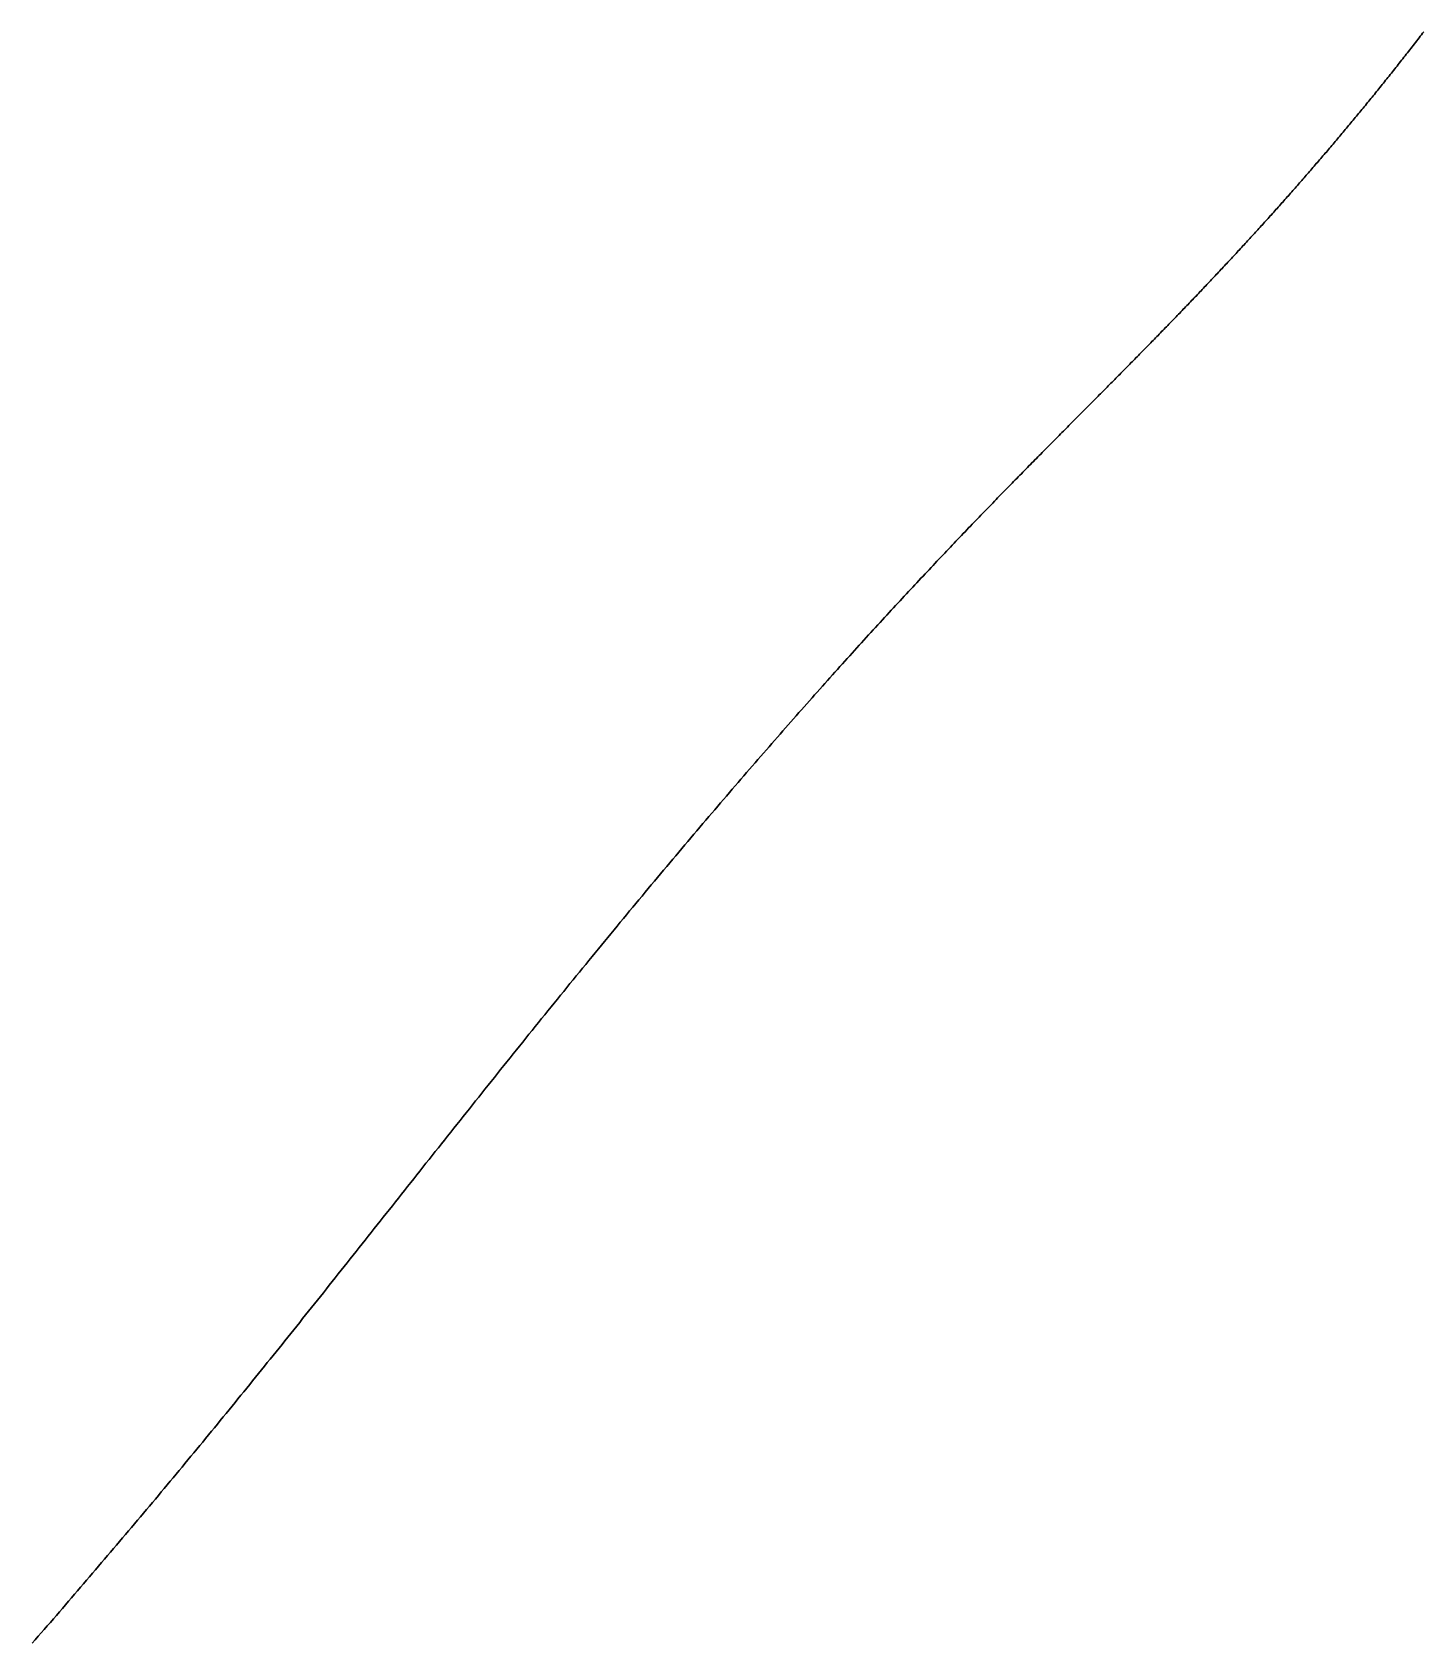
# Model space of a CAD drawing. Header units: inches. Extents: x 130170 to 284068, y 377793 to 804530.
# Drawn here: x 251255.43 to 251296.02, y 752772.83 to 752819.75 of the extents above; entities that cross this region are included whole.
import ezdxf

# ---------------------------------------------------------------- set-up
doc = ezdxf.new("R2010")
doc.units = ezdxf.units.IN
doc.header["$MEASUREMENT"] = 0
doc.layers.add('muni_il', color=7, linetype='Continuous')

msp = doc.modelspace()

# ---------------------------------------------------------------- linework, layer by layer
at = {"layer": 'muni_il'}
for points in [[(251296.018, 752819.769), (251295.984, 752819.724), (251295.949, 752819.679), (251295.915, 752819.635), (251295.881, 752819.59), (251295.846, 752819.546), (251295.812, 752819.501), (251295.778, 752819.457), (251295.744, 752819.413), (251295.71, 752819.369), (251295.676, 752819.326), (251295.642, 752819.282), (251295.608, 752819.239), (251295.574, 752819.195), (251295.54, 752819.152), (251295.506, 752819.109), (251295.472, 752819.066), (251295.439, 752819.023), (251295.405, 752818.98), (251295.371, 752818.937), (251295.338, 752818.895), (251295.304, 752818.852), (251295.271, 752818.81), (251295.237, 752818.768), (251295.204, 752818.725), (251295.171, 752818.683), (251295.137, 752818.641), (251295.104, 752818.599), (251295.071, 752818.558), (251295.037, 752818.516), (251295.004, 752818.474), (251294.971, 752818.433), (251294.938, 752818.391), (251294.905, 752818.35), (251294.872, 752818.309), (251294.839, 752818.268), (251294.806, 752818.227), (251294.773, 752818.185), (251294.74, 752818.145), (251294.707, 752818.104), (251294.674, 752818.063), (251294.641, 752818.022), (251294.608, 752817.982), (251294.575, 752817.941), (251294.542, 752817.901), (251294.509, 752817.861), (251294.477, 752817.82), (251294.444, 752817.78), (251294.411, 752817.74), (251294.378, 752817.7), (251294.346, 752817.66), (251294.313, 752817.62), (251294.28, 752817.58), (251294.248, 752817.54), (251294.215, 752817.501), (251294.182, 752817.461), (251294.15, 752817.421), (251294.117, 752817.382), (251294.085, 752817.343), (251294.052, 752817.303), (251294.02, 752817.264), (251293.987, 752817.225), (251293.954, 752817.185), (251293.922, 752817.146), (251293.889, 752817.107), (251293.857, 752817.068), (251293.824, 752817.029), (251293.792, 752816.99), (251293.759, 752816.951), (251293.727, 752816.912), (251293.694, 752816.874), (251293.662, 752816.835), (251293.629, 752816.796), (251293.597, 752816.758), (251293.564, 752816.719), (251293.532, 752816.68), (251293.499, 752816.642), (251293.467, 752816.603), (251293.435, 752816.565), (251293.402, 752816.527), (251293.37, 752816.488), (251293.337, 752816.45), (251293.305, 752816.412), (251293.272, 752816.374), (251293.24, 752816.336), (251293.207, 752816.298), (251293.175, 752816.259), (251293.143, 752816.221), (251293.11, 752816.183), (251293.077, 752816.145), (251293.045, 752816.108), (251293.013, 752816.07), (251292.98, 752816.032), (251292.948, 752815.994), (251292.915, 752815.956), (251292.883, 752815.919), (251292.85, 752815.881), (251292.818, 752815.843), (251292.785, 752815.806), (251292.753, 752815.768), (251292.72, 752815.73), (251292.687, 752815.693), (251292.655, 752815.655), (251292.622, 752815.618), (251292.59, 752815.58), (251292.557, 752815.543), (251292.525, 752815.505), (251292.492, 752815.468), (251292.459, 752815.431), (251292.427, 752815.394), (251292.394, 752815.356), (251292.361, 752815.319), (251292.329, 752815.282), (251292.296, 752815.245), (251292.263, 752815.207), (251292.231, 752815.17), (251292.198, 752815.133), (251292.165, 752815.096), (251292.133, 752815.059), (251292.1, 752815.022), (251292.067, 752814.985), (251292.034, 752814.948), (251292.001, 752814.911), (251291.969, 752814.874), (251291.936, 752814.837), (251291.903, 752814.8), (251291.87, 752814.763), (251291.837, 752814.726), (251291.804, 752814.689), (251291.771, 752814.652), (251291.738, 752814.615), (251291.706, 752814.579), (251291.673, 752814.542), (251291.64, 752814.505), (251291.607, 752814.468), (251291.574, 752814.431), (251291.541, 752814.395), (251291.508, 752814.358), (251291.474, 752814.321), (251291.441, 752814.285), (251291.408, 752814.248), (251291.375, 752814.211), (251291.342, 752814.175), (251291.309, 752814.138), (251291.276, 752814.101), (251291.243, 752814.065), (251291.209, 752814.028), (251291.176, 752813.992), (251291.143, 752813.955), (251291.11, 752813.919), (251291.076, 752813.882), (251291.043, 752813.846), (251291.01, 752813.809), (251290.976, 752813.773), (251290.943, 752813.736), (251290.909, 752813.7), (251290.876, 752813.663), (251290.843, 752813.627), (251290.809, 752813.59), (251290.776, 752813.554), (251290.742, 752813.517), (251290.708, 752813.481), (251290.675, 752813.445), (251290.641, 752813.408), (251290.608, 752813.372), (251290.574, 752813.336), (251290.541, 752813.299), (251290.507, 752813.263), (251290.473, 752813.227), (251290.44, 752813.19), (251290.406, 752813.154), (251290.372, 752813.118), (251290.338, 752813.081), (251290.304, 752813.045), (251290.271, 752813.009), (251290.237, 752812.973), (251290.203, 752812.936), (251290.169, 752812.9), (251290.135, 752812.864), (251290.101, 752812.828), (251290.067, 752812.791), (251290.033, 752812.755), (251289.999, 752812.719), (251289.965, 752812.683), (251289.931, 752812.646), (251289.897, 752812.61), (251289.863, 752812.574), (251289.829, 752812.538), (251289.795, 752812.501), (251289.76, 752812.465), (251289.726, 752812.429), (251289.692, 752812.393), (251289.658, 752812.357), (251289.623, 752812.321), (251289.589, 752812.284), (251289.555, 752812.248), (251289.52, 752812.212), (251289.486, 752812.176), (251289.452, 752812.14), (251289.417, 752812.104), (251289.383, 752812.067), (251289.348, 752812.031), (251289.314, 752811.995), (251289.279, 752811.959), (251289.245, 752811.923), (251289.21, 752811.887), (251289.175, 752811.851), (251289.141, 752811.814), (251289.106, 752811.778), (251289.071, 752811.742), (251289.036, 752811.706), (251289.002, 752811.67), (251288.967, 752811.633), (251288.932, 752811.597), (251288.897, 752811.561), (251288.862, 752811.525), (251288.827, 752811.489), (251288.793, 752811.453), (251288.758, 752811.416), (251288.723, 752811.38), (251288.688, 752811.344), (251288.652, 752811.308), (251288.617, 752811.271), (251288.582, 752811.235), (251288.547, 752811.199), (251288.512, 752811.163), (251288.477, 752811.126), (251288.442, 752811.09), (251288.406, 752811.054), (251288.371, 752811.018), (251288.336, 752810.981), (251288.3, 752810.945), (251288.265, 752810.909), (251288.229, 752810.872), (251288.194, 752810.836), (251288.158, 752810.8), (251288.123, 752810.763), (251288.087, 752810.727), (251288.052, 752810.69), (251288.016, 752810.654), (251287.98, 752810.617), (251287.945, 752810.581), (251287.909, 752810.544), (251287.873, 752810.508), (251287.837, 752810.471), (251287.801, 752810.435), (251287.766, 752810.398), (251287.73, 752810.362), (251287.694, 752810.325), (251287.657, 752810.288), (251287.621, 752810.252), (251287.585, 752810.215), (251287.549, 752810.178), (251287.513, 752810.141), (251287.477, 752810.105), (251287.44, 752810.068), (251287.404, 752810.031), (251287.368, 752809.994), (251287.331, 752809.957), (251287.295, 752809.92), (251287.258, 752809.883), (251287.222, 752809.846), (251287.185, 752809.809), (251287.148, 752809.772), (251287.112, 752809.735), (251287.075, 752809.697), (251287.038, 752809.66), (251287.001, 752809.623), (251286.964, 752809.586), (251286.927, 752809.548), (251286.89, 752809.511), (251286.853, 752809.473), (251286.816, 752809.436), (251286.778, 752809.398), (251286.741, 752809.361), (251286.704, 752809.323), (251286.666, 752809.285), (251286.629, 752809.247), (251286.591, 752809.209), (251286.553, 752809.171), (251286.515, 752809.133), (251286.478, 752809.095), (251286.44, 752809.057), (251286.402, 752809.019), (251286.364, 752808.98), (251286.326, 752808.942), (251286.288, 752808.904), (251286.249, 752808.865), (251286.211, 752808.826), (251286.172, 752808.788), (251286.134, 752808.749), (251286.095, 752808.71), (251286.057, 752808.671), (251286.018, 752808.632), (251285.979, 752808.593), (251285.94, 752808.554), (251285.901, 752808.514), (251285.862, 752808.475), (251285.822, 752808.435), (251285.783, 752808.396), (251285.743, 752808.356), (251285.704, 752808.316), (251285.664, 752808.276), (251285.624, 752808.236), (251285.584, 752808.196), (251285.544, 752808.155), (251285.504, 752808.115), (251285.464, 752808.074), (251285.424, 752808.034), (251285.383, 752807.993), (251285.342, 752807.952), (251285.302, 752807.91), (251285.261, 752807.869), (251285.22, 752807.828), (251285.179, 752807.786), (251285.137, 752807.745), (251285.096, 752807.703), (251285.054, 752807.661), (251285.013, 752807.619), (251284.971, 752807.576), (251284.929, 752807.534), (251284.887, 752807.491), (251284.844, 752807.448), (251284.802, 752807.405), (251284.759, 752807.362), (251284.717, 752807.319), (251284.674, 752807.275), (251284.631, 752807.232), (251284.587, 752807.188), (251284.544, 752807.144), (251284.5, 752807.099), (251284.456, 752807.055), (251284.412, 752807.01), (251284.368, 752806.965), (251284.324, 752806.92), (251284.28, 752806.875), (251284.235, 752806.829), (251284.19, 752806.784), (251284.145, 752806.738), (251284.1, 752806.691), (251284.054, 752806.645), (251284.009, 752806.598), (251283.963, 752806.551), (251283.917, 752806.504), (251283.87, 752806.457), (251283.824, 752806.409), (251283.777, 752806.361), (251283.73, 752806.313), (251283.683, 752806.265), (251283.636, 752806.216), (251283.588, 752806.167), (251283.54, 752806.118), (251283.492, 752806.069), (251283.444, 752806.019), (251283.396, 752805.969), (251283.347, 752805.919), (251283.298, 752805.868), (251283.249, 752805.817), (251283.199, 752805.766), (251283.149, 752805.714), (251283.099, 752805.663), (251283.049, 752805.61), (251282.999, 752805.558), (251282.948, 752805.505), (251282.897, 752805.452), (251282.846, 752805.399), (251282.794, 752805.345), (251282.742, 752805.291), (251282.69, 752805.237), (251282.638, 752805.182), (251282.585, 752805.127), (251282.532, 752805.072), (251282.479, 752805.016), (251282.425, 752804.96), (251282.372, 752804.904), (251282.318, 752804.847), (251282.263, 752804.79), (251282.209, 752804.732), (251282.153, 752804.674), (251282.098, 752804.616), (251282.043, 752804.557), (251281.987, 752804.498), (251281.931, 752804.439), (251281.874, 752804.379), (251281.817, 752804.319), (251281.76, 752804.258), (251281.703, 752804.197), (251281.645, 752804.136), (251281.587, 752804.074), (251281.529, 752804.012), (251281.47, 752803.95), (251281.411, 752803.887), (251281.351, 752803.823), (251281.292, 752803.759), (251281.232, 752803.695), (251281.171, 752803.63), (251281.111, 752803.565), (251281.05, 752803.5), (251280.988, 752803.434), (251280.927, 752803.368), (251280.865, 752803.301), (251280.802, 752803.233), (251280.74, 752803.166), (251280.677, 752803.098), (251280.613, 752803.029), (251280.549, 752802.96), (251280.485, 752802.891), (251280.421, 752802.821), (251280.356, 752802.75), (251280.291, 752802.679), (251280.226, 752802.608), (251280.16, 752802.536), (251280.094, 752802.464), (251280.027, 752802.391), (251279.96, 752802.318), (251279.893, 752802.245), (251279.825, 752802.171), (251279.757, 752802.096), (251279.689, 752802.021), (251279.621, 752801.945), (251279.552, 752801.87), (251279.482, 752801.793), (251279.413, 752801.716), (251279.343, 752801.639), (251279.272, 752801.561), (251279.201, 752801.483), (251279.13, 752801.404), (251279.059, 752801.324), (251278.987, 752801.245), (251278.915, 752801.164), (251278.843, 752801.084), (251278.77, 752801.002), (251278.696, 752800.921), (251278.623, 752800.838), (251278.549, 752800.756), (251278.475, 752800.673), (251278.4, 752800.589), (251278.326, 752800.505), (251278.25, 752800.42), (251278.175, 752800.335), (251278.099, 752800.25), (251278.023, 752800.164), (251277.946, 752800.077), (251277.869, 752799.99), (251277.792, 752799.903), (251277.714, 752799.815), (251277.637, 752799.727), (251277.559, 752799.638), (251277.48, 752799.549), (251277.401, 752799.459), (251277.322, 752799.369), (251277.243, 752799.278), (251277.163, 752799.187), (251277.083, 752799.095), (251277.002, 752799.003), (251276.922, 752798.911), (251276.841, 752798.818), (251276.76, 752798.724), (251276.678, 752798.63), (251276.596, 752798.536), (251276.514, 752798.441), (251276.432, 752798.346), (251276.349, 752798.251), (251276.266, 752798.155), (251276.183, 752798.058), (251276.099, 752797.961), (251276.015, 752797.864), (251275.931, 752797.766), (251275.847, 752797.668), (251275.762, 752797.57), (251275.677, 752797.471), (251275.592, 752797.371), (251275.507, 752797.272), (251275.422, 752797.171), (251275.336, 752797.071), (251275.25, 752796.97), (251275.163, 752796.869), (251275.077, 752796.767), (251274.99, 752796.665), (251274.903, 752796.562), (251274.816, 752796.46), (251274.729, 752796.357), (251274.641, 752796.253), (251274.553, 752796.149), (251274.465, 752796.045), (251274.377, 752795.941), (251274.289, 752795.836), (251274.2, 752795.731), (251274.112, 752795.625), (251274.023, 752795.519), (251273.934, 752795.413), (251273.845, 752795.307), (251273.755, 752795.2), (251273.666, 752795.093), (251273.576, 752794.985), (251273.486, 752794.878), (251273.396, 752794.77), (251273.306, 752794.662), (251273.216, 752794.553), (251273.125, 752794.444), (251273.035, 752794.335), (251272.944, 752794.226), (251272.854, 752794.117), (251272.763, 752794.007), (251272.672, 752793.897), (251272.581, 752793.787), (251272.49, 752793.676), (251272.398, 752793.566), (251272.307, 752793.455), (251272.216, 752793.344), (251272.124, 752793.232), (251272.033, 752793.121), (251271.941, 752793.01), (251271.85, 752792.898), (251271.758, 752792.786), (251271.666, 752792.674), (251271.574, 752792.561), (251271.482, 752792.449), (251271.39, 752792.336), (251271.298, 752792.223), (251271.206, 752792.111), (251271.114, 752791.998), (251271.022, 752791.884), (251270.93, 752791.771), (251270.838, 752791.658), (251270.746, 752791.544), (251270.654, 752791.431), (251270.562, 752791.317), (251270.47, 752791.203), (251270.378, 752791.089), (251270.286, 752790.976), (251270.194, 752790.862), (251270.102, 752790.748), (251270.01, 752790.633), (251269.918, 752790.519), (251269.826, 752790.405), (251269.734, 752790.291), (251269.642, 752790.177), (251269.55, 752790.062), (251269.458, 752789.948), (251269.366, 752789.833), (251269.275, 752789.719), (251269.183, 752789.605), (251269.091, 752789.49), (251269, 752789.376), (251268.908, 752789.261), (251268.817, 752789.147), (251268.725, 752789.033), (251268.634, 752788.918), (251268.543, 752788.804), (251268.452, 752788.69), (251268.361, 752788.576), (251268.27, 752788.461), (251268.179, 752788.347), (251268.088, 752788.233), (251267.997, 752788.119), (251267.906, 752788.005), (251267.815, 752787.891), (251267.725, 752787.777), (251267.635, 752787.663), (251267.544, 752787.55), (251267.454, 752787.436), (251267.364, 752787.323), (251267.274, 752787.209), (251267.184, 752787.096), (251267.094, 752786.982), (251267.004, 752786.869), (251266.914, 752786.756), (251266.825, 752786.643), (251266.735, 752786.53), (251266.645, 752786.417), (251266.556, 752786.305), (251266.467, 752786.192), (251266.378, 752786.08), (251266.289, 752785.967), (251266.2, 752785.855), (251266.111, 752785.743), (251266.022, 752785.631), (251265.934, 752785.519), (251265.845, 752785.407), (251265.757, 752785.295), (251265.668, 752785.184), (251265.58, 752785.073), (251265.492, 752784.961), (251265.404, 752784.85), (251265.316, 752784.739), (251265.228, 752784.628), (251265.14, 752784.518), (251265.053, 752784.407), (251264.965, 752784.297), (251264.878, 752784.186), (251264.79, 752784.076), (251264.703, 752783.966), (251264.616, 752783.856), (251264.529, 752783.747), (251264.441, 752783.637), (251264.354, 752783.528), (251264.267, 752783.418), (251264.181, 752783.309), (251264.094, 752783.2), (251264.007, 752783.091), (251263.921, 752782.982), (251263.834, 752782.874), (251263.747, 752782.765), (251263.661, 752782.657), (251263.575, 752782.549), (251263.488, 752782.441), (251263.402, 752782.333), (251263.316, 752782.225), (251263.23, 752782.117), (251263.144, 752782.01), (251263.058, 752781.902), (251262.972, 752781.795), (251262.886, 752781.688), (251262.8, 752781.58), (251262.714, 752781.474), (251262.628, 752781.367), (251262.542, 752781.26), (251262.456, 752781.153), (251262.371, 752781.047), (251262.285, 752780.941), (251262.199, 752780.834), (251262.114, 752780.728), (251262.028, 752780.622), (251261.942, 752780.516), (251261.857, 752780.41), (251261.771, 752780.305), (251261.685, 752780.199), (251261.6, 752780.093), (251261.514, 752779.988), (251261.428, 752779.883), (251261.343, 752779.777), (251261.257, 752779.672), (251261.171, 752779.567), (251261.086, 752779.462), (251261, 752779.357), (251260.914, 752779.252), (251260.829, 752779.148), (251260.743, 752779.043), (251260.657, 752778.938), (251260.571, 752778.834), (251260.485, 752778.73), (251260.4, 752778.625), (251260.314, 752778.521), (251260.228, 752778.417), (251260.142, 752778.312), (251260.056, 752778.208), (251259.97, 752778.104), (251259.884, 752778), (251259.798, 752777.896), (251259.712, 752777.792), (251259.625, 752777.688), (251259.539, 752777.585), (251259.453, 752777.481), (251259.366, 752777.377), (251259.28, 752777.274), (251259.194, 752777.17), (251259.107, 752777.066), (251259.021, 752776.963), (251258.934, 752776.859), (251258.847, 752776.756), (251258.761, 752776.653), (251258.674, 752776.549), (251258.587, 752776.446), (251258.5, 752776.343), (251258.413, 752776.239), (251258.326, 752776.136), (251258.239, 752776.033), (251258.152, 752775.93), (251258.065, 752775.827), (251257.978, 752775.724), (251257.89, 752775.621), (251257.803, 752775.518), (251257.716, 752775.415), (251257.628, 752775.312), (251257.541, 752775.209), (251257.453, 752775.106), (251257.365, 752775.003), (251257.278, 752774.901), (251257.19, 752774.798), (251257.102, 752774.695), (251257.014, 752774.593), (251256.927, 752774.49), (251256.839, 752774.387), (251256.751, 752774.285), (251256.663, 752774.183), (251256.575, 752774.08), (251256.487, 752773.978), (251256.398, 752773.876), (251256.31, 752773.773), (251256.222, 752773.671), (251256.134, 752773.569), (251256.046, 752773.467), (251255.957, 752773.365), (251255.869, 752773.263), (251255.781, 752773.161), (251255.692, 752773.059), (251255.604, 752772.958), (251255.516, 752772.856), (251255.427, 752772.755)], [(251255.427, 752772.755), (251255.516, 752772.856), (251255.604, 752772.958), (251255.692, 752773.059), (251255.781, 752773.161), (251255.869, 752773.263), (251255.957, 752773.365), (251256.046, 752773.467), (251256.134, 752773.569), (251256.222, 752773.671), (251256.31, 752773.773), (251256.398, 752773.876), (251256.487, 752773.978), (251256.575, 752774.08), (251256.663, 752774.183), (251256.751, 752774.285), (251256.839, 752774.387), (251256.927, 752774.49), (251257.014, 752774.593), (251257.102, 752774.695), (251257.19, 752774.798), (251257.278, 752774.901), (251257.365, 752775.003), (251257.453, 752775.106), (251257.541, 752775.209), (251257.628, 752775.312), (251257.716, 752775.415), (251257.803, 752775.518), (251257.89, 752775.621), (251257.978, 752775.724), (251258.065, 752775.827), (251258.152, 752775.93), (251258.239, 752776.033), (251258.326, 752776.136), (251258.413, 752776.239), (251258.5, 752776.343), (251258.587, 752776.446), (251258.674, 752776.549), (251258.761, 752776.653), (251258.847, 752776.756), (251258.934, 752776.859), (251259.021, 752776.963), (251259.107, 752777.066), (251259.194, 752777.17), (251259.28, 752777.274), (251259.366, 752777.377), (251259.453, 752777.481), (251259.539, 752777.585), (251259.625, 752777.688), (251259.712, 752777.792), (251259.798, 752777.896), (251259.884, 752778), (251259.97, 752778.104), (251260.056, 752778.208), (251260.142, 752778.312), (251260.228, 752778.417), (251260.314, 752778.521), (251260.4, 752778.625), (251260.485, 752778.73), (251260.571, 752778.834), (251260.657, 752778.938), (251260.743, 752779.043), (251260.829, 752779.148), (251260.914, 752779.252), (251261, 752779.357), (251261.086, 752779.462), (251261.171, 752779.567), (251261.257, 752779.672), (251261.343, 752779.777), (251261.428, 752779.883), (251261.514, 752779.988), (251261.6, 752780.093), (251261.685, 752780.199), (251261.771, 752780.305), (251261.857, 752780.41), (251261.942, 752780.516), (251262.028, 752780.622), (251262.114, 752780.728), (251262.199, 752780.834), (251262.285, 752780.941), (251262.371, 752781.047), (251262.456, 752781.153), (251262.542, 752781.26), (251262.628, 752781.367), (251262.714, 752781.474), (251262.8, 752781.58), (251262.886, 752781.688), (251262.972, 752781.795), (251263.058, 752781.902), (251263.144, 752782.01), (251263.23, 752782.117), (251263.316, 752782.225), (251263.402, 752782.333), (251263.488, 752782.441), (251263.575, 752782.549), (251263.661, 752782.657), (251263.747, 752782.765), (251263.834, 752782.874), (251263.921, 752782.982), (251264.007, 752783.091), (251264.094, 752783.2), (251264.181, 752783.309), (251264.267, 752783.418), (251264.354, 752783.528), (251264.441, 752783.637), (251264.529, 752783.747), (251264.616, 752783.856), (251264.703, 752783.966), (251264.79, 752784.076), (251264.878, 752784.186), (251264.965, 752784.297), (251265.053, 752784.407), (251265.14, 752784.518), (251265.228, 752784.628), (251265.316, 752784.739), (251265.404, 752784.85), (251265.492, 752784.961), (251265.58, 752785.073), (251265.668, 752785.184), (251265.757, 752785.295), (251265.845, 752785.407), (251265.934, 752785.519), (251266.022, 752785.631), (251266.111, 752785.743), (251266.2, 752785.855), (251266.289, 752785.967), (251266.378, 752786.08), (251266.467, 752786.192), (251266.556, 752786.305), (251266.645, 752786.417), (251266.735, 752786.53), (251266.825, 752786.643), (251266.914, 752786.756), (251267.004, 752786.869), (251267.094, 752786.982), (251267.184, 752787.096), (251267.274, 752787.209), (251267.364, 752787.323), (251267.454, 752787.436), (251267.544, 752787.55), (251267.635, 752787.663), (251267.725, 752787.777), (251267.815, 752787.891), (251267.906, 752788.005), (251267.997, 752788.119), (251268.088, 752788.233), (251268.179, 752788.347), (251268.27, 752788.461), (251268.361, 752788.576), (251268.452, 752788.69), (251268.543, 752788.804), (251268.634, 752788.918), (251268.725, 752789.033), (251268.817, 752789.147), (251268.908, 752789.261), (251269, 752789.376), (251269.091, 752789.49), (251269.183, 752789.605), (251269.275, 752789.719), (251269.366, 752789.833), (251269.458, 752789.948), (251269.55, 752790.062), (251269.642, 752790.177), (251269.734, 752790.291), (251269.826, 752790.405), (251269.918, 752790.519), (251270.01, 752790.633), (251270.102, 752790.748), (251270.194, 752790.862), (251270.286, 752790.976), (251270.378, 752791.089), (251270.47, 752791.203), (251270.562, 752791.317), (251270.654, 752791.431), (251270.746, 752791.544), (251270.838, 752791.658), (251270.93, 752791.771), (251271.022, 752791.884), (251271.114, 752791.998), (251271.206, 752792.111), (251271.298, 752792.223), (251271.39, 752792.336), (251271.482, 752792.449), (251271.574, 752792.561), (251271.666, 752792.674), (251271.758, 752792.786), (251271.85, 752792.898), (251271.941, 752793.01), (251272.033, 752793.121), (251272.124, 752793.232), (251272.216, 752793.344), (251272.307, 752793.455), (251272.398, 752793.566), (251272.49, 752793.676), (251272.581, 752793.787), (251272.672, 752793.897), (251272.763, 752794.007), (251272.854, 752794.117), (251272.944, 752794.226), (251273.035, 752794.335), (251273.125, 752794.444), (251273.216, 752794.553), (251273.306, 752794.662), (251273.396, 752794.77), (251273.486, 752794.878), (251273.576, 752794.985), (251273.666, 752795.093), (251273.755, 752795.2), (251273.845, 752795.307), (251273.934, 752795.413), (251274.023, 752795.519), (251274.112, 752795.625), (251274.2, 752795.731), (251274.289, 752795.836), (251274.377, 752795.941), (251274.465, 752796.045), (251274.553, 752796.149), (251274.641, 752796.253), (251274.729, 752796.357), (251274.816, 752796.46), (251274.903, 752796.562), (251274.99, 752796.665), (251275.077, 752796.767), (251275.163, 752796.869), (251275.25, 752796.97), (251275.336, 752797.071), (251275.422, 752797.171), (251275.507, 752797.272), (251275.592, 752797.371), (251275.677, 752797.471), (251275.762, 752797.57), (251275.847, 752797.668), (251275.931, 752797.766), (251276.015, 752797.864), (251276.099, 752797.961), (251276.183, 752798.058), (251276.266, 752798.155), (251276.349, 752798.251), (251276.432, 752798.346), (251276.514, 752798.441), (251276.596, 752798.536), (251276.678, 752798.63), (251276.76, 752798.724), (251276.841, 752798.818), (251276.922, 752798.911), (251277.002, 752799.003), (251277.083, 752799.095), (251277.163, 752799.187), (251277.243, 752799.278), (251277.322, 752799.369), (251277.401, 752799.459), (251277.48, 752799.549), (251277.559, 752799.638), (251277.637, 752799.727), (251277.714, 752799.815), (251277.792, 752799.903), (251277.869, 752799.99), (251277.946, 752800.077), (251278.023, 752800.164), (251278.099, 752800.25), (251278.175, 752800.335), (251278.25, 752800.42), (251278.326, 752800.505), (251278.4, 752800.589), (251278.475, 752800.673), (251278.549, 752800.756), (251278.623, 752800.838), (251278.696, 752800.921), (251278.77, 752801.002), (251278.843, 752801.084), (251278.915, 752801.164), (251278.987, 752801.245), (251279.059, 752801.324), (251279.13, 752801.404), (251279.201, 752801.483), (251279.272, 752801.561), (251279.343, 752801.639), (251279.413, 752801.716), (251279.482, 752801.793), (251279.552, 752801.87), (251279.621, 752801.945), (251279.689, 752802.021), (251279.757, 752802.096), (251279.825, 752802.171), (251279.893, 752802.245), (251279.96, 752802.318), (251280.027, 752802.391), (251280.094, 752802.464), (251280.16, 752802.536), (251280.226, 752802.608), (251280.291, 752802.679), (251280.356, 752802.75), (251280.421, 752802.821), (251280.485, 752802.891), (251280.549, 752802.96), (251280.613, 752803.029), (251280.677, 752803.098), (251280.74, 752803.166), (251280.802, 752803.233), (251280.865, 752803.301), (251280.927, 752803.368), (251280.988, 752803.434), (251281.05, 752803.5), (251281.111, 752803.565), (251281.171, 752803.63), (251281.232, 752803.695), (251281.292, 752803.759), (251281.351, 752803.823), (251281.411, 752803.887), (251281.47, 752803.95), (251281.529, 752804.012), (251281.587, 752804.074), (251281.645, 752804.136), (251281.703, 752804.197), (251281.76, 752804.258), (251281.817, 752804.319), (251281.874, 752804.379), (251281.931, 752804.439), (251281.987, 752804.498), (251282.043, 752804.557), (251282.098, 752804.616), (251282.153, 752804.674), (251282.209, 752804.732), (251282.263, 752804.79), (251282.318, 752804.847), (251282.372, 752804.904), (251282.425, 752804.96), (251282.479, 752805.016), (251282.532, 752805.072), (251282.585, 752805.127), (251282.638, 752805.182), (251282.69, 752805.237), (251282.742, 752805.291), (251282.794, 752805.345), (251282.846, 752805.399), (251282.897, 752805.452), (251282.948, 752805.505), (251282.999, 752805.558), (251283.049, 752805.61), (251283.099, 752805.663), (251283.149, 752805.714), (251283.199, 752805.766), (251283.249, 752805.817), (251283.298, 752805.868), (251283.347, 752805.919), (251283.396, 752805.969), (251283.444, 752806.019), (251283.492, 752806.069), (251283.54, 752806.118), (251283.588, 752806.167), (251283.636, 752806.216), (251283.683, 752806.265), (251283.73, 752806.313), (251283.777, 752806.361), (251283.824, 752806.409), (251283.87, 752806.457), (251283.917, 752806.504), (251283.963, 752806.551), (251284.009, 752806.598), (251284.054, 752806.645), (251284.1, 752806.691), (251284.145, 752806.738), (251284.19, 752806.784), (251284.235, 752806.829), (251284.28, 752806.875), (251284.324, 752806.92), (251284.368, 752806.965), (251284.412, 752807.01), (251284.456, 752807.055), (251284.5, 752807.099), (251284.544, 752807.144), (251284.587, 752807.188), (251284.631, 752807.232), (251284.674, 752807.275), (251284.717, 752807.319), (251284.759, 752807.362), (251284.802, 752807.405), (251284.844, 752807.448), (251284.887, 752807.491), (251284.929, 752807.534), (251284.971, 752807.576), (251285.013, 752807.619), (251285.054, 752807.661), (251285.096, 752807.703), (251285.137, 752807.745), (251285.179, 752807.786), (251285.22, 752807.828), (251285.261, 752807.869), (251285.302, 752807.91), (251285.342, 752807.952), (251285.383, 752807.993), (251285.424, 752808.034), (251285.464, 752808.074), (251285.504, 752808.115), (251285.544, 752808.155), (251285.584, 752808.196), (251285.624, 752808.236), (251285.664, 752808.276), (251285.704, 752808.316), (251285.743, 752808.356), (251285.783, 752808.396), (251285.822, 752808.435), (251285.862, 752808.475), (251285.901, 752808.514), (251285.94, 752808.554), (251285.979, 752808.593), (251286.018, 752808.632), (251286.057, 752808.671), (251286.095, 752808.71), (251286.134, 752808.749), (251286.172, 752808.788), (251286.211, 752808.826), (251286.249, 752808.865), (251286.288, 752808.904), (251286.326, 752808.942), (251286.364, 752808.98), (251286.402, 752809.019), (251286.44, 752809.057), (251286.478, 752809.095), (251286.515, 752809.133), (251286.553, 752809.171), (251286.591, 752809.209), (251286.629, 752809.247), (251286.666, 752809.285), (251286.704, 752809.323), (251286.741, 752809.361), (251286.778, 752809.398), (251286.816, 752809.436), (251286.853, 752809.473), (251286.89, 752809.511), (251286.927, 752809.548), (251286.964, 752809.586), (251287.001, 752809.623), (251287.038, 752809.66), (251287.075, 752809.697), (251287.112, 752809.735), (251287.148, 752809.772), (251287.185, 752809.809), (251287.222, 752809.846), (251287.258, 752809.883), (251287.295, 752809.92), (251287.331, 752809.957), (251287.368, 752809.994), (251287.404, 752810.031), (251287.44, 752810.068), (251287.477, 752810.105), (251287.513, 752810.141), (251287.549, 752810.178), (251287.585, 752810.215), (251287.621, 752810.252), (251287.657, 752810.288), (251287.694, 752810.325), (251287.73, 752810.362), (251287.766, 752810.398), (251287.801, 752810.435), (251287.837, 752810.471), (251287.873, 752810.508), (251287.909, 752810.544), (251287.945, 752810.581), (251287.98, 752810.617), (251288.016, 752810.654), (251288.052, 752810.69), (251288.087, 752810.727), (251288.123, 752810.763), (251288.158, 752810.8), (251288.194, 752810.836), (251288.229, 752810.872), (251288.265, 752810.909), (251288.3, 752810.945), (251288.336, 752810.981), (251288.371, 752811.018), (251288.406, 752811.054), (251288.442, 752811.09), (251288.477, 752811.126), (251288.512, 752811.163), (251288.547, 752811.199), (251288.582, 752811.235), (251288.617, 752811.271), (251288.652, 752811.308), (251288.688, 752811.344), (251288.723, 752811.38), (251288.758, 752811.416), (251288.793, 752811.453), (251288.827, 752811.489), (251288.862, 752811.525), (251288.897, 752811.561), (251288.932, 752811.597), (251288.967, 752811.633), (251289.002, 752811.67), (251289.036, 752811.706), (251289.071, 752811.742), (251289.106, 752811.778), (251289.141, 752811.814), (251289.175, 752811.851), (251289.21, 752811.887), (251289.245, 752811.923), (251289.279, 752811.959), (251289.314, 752811.995), (251289.348, 752812.031), (251289.383, 752812.067), (251289.417, 752812.104), (251289.452, 752812.14), (251289.486, 752812.176), (251289.52, 752812.212), (251289.555, 752812.248), (251289.589, 752812.284), (251289.623, 752812.321), (251289.658, 752812.357), (251289.692, 752812.393), (251289.726, 752812.429), (251289.76, 752812.465), (251289.795, 752812.501), (251289.829, 752812.538), (251289.863, 752812.574), (251289.897, 752812.61), (251289.931, 752812.646), (251289.965, 752812.683), (251289.999, 752812.719), (251290.033, 752812.755), (251290.067, 752812.791), (251290.101, 752812.828), (251290.135, 752812.864), (251290.169, 752812.9), (251290.203, 752812.936), (251290.237, 752812.973), (251290.271, 752813.009), (251290.304, 752813.045), (251290.338, 752813.081), (251290.372, 752813.118), (251290.406, 752813.154), (251290.44, 752813.19), (251290.473, 752813.227), (251290.507, 752813.263), (251290.541, 752813.299), (251290.574, 752813.336), (251290.608, 752813.372), (251290.641, 752813.408), (251290.675, 752813.445), (251290.708, 752813.481), (251290.742, 752813.517), (251290.776, 752813.554), (251290.809, 752813.59), (251290.843, 752813.627), (251290.876, 752813.663), (251290.909, 752813.7), (251290.943, 752813.736), (251290.976, 752813.773), (251291.01, 752813.809), (251291.043, 752813.846), (251291.076, 752813.882), (251291.11, 752813.919), (251291.143, 752813.955), (251291.176, 752813.992), (251291.209, 752814.028), (251291.243, 752814.065), (251291.276, 752814.101), (251291.309, 752814.138), (251291.342, 752814.175), (251291.375, 752814.211), (251291.408, 752814.248), (251291.441, 752814.285), (251291.474, 752814.321), (251291.508, 752814.358), (251291.541, 752814.395), (251291.574, 752814.431), (251291.607, 752814.468), (251291.64, 752814.505), (251291.673, 752814.542), (251291.706, 752814.579), (251291.738, 752814.615), (251291.771, 752814.652), (251291.804, 752814.689), (251291.837, 752814.726), (251291.87, 752814.763), (251291.903, 752814.8), (251291.936, 752814.837), (251291.969, 752814.874), (251292.001, 752814.911), (251292.034, 752814.948), (251292.067, 752814.985), (251292.1, 752815.022), (251292.133, 752815.059), (251292.165, 752815.096), (251292.198, 752815.133), (251292.231, 752815.17), (251292.263, 752815.207), (251292.296, 752815.245), (251292.329, 752815.282), (251292.361, 752815.319), (251292.394, 752815.356), (251292.427, 752815.394), (251292.459, 752815.431), (251292.492, 752815.468), (251292.525, 752815.505), (251292.557, 752815.543), (251292.59, 752815.58), (251292.622, 752815.618), (251292.655, 752815.655), (251292.687, 752815.693), (251292.72, 752815.73), (251292.753, 752815.768), (251292.785, 752815.806), (251292.818, 752815.843), (251292.85, 752815.881), (251292.883, 752815.919), (251292.915, 752815.956), (251292.948, 752815.994), (251292.98, 752816.032), (251293.013, 752816.07), (251293.045, 752816.108), (251293.077, 752816.145), (251293.11, 752816.183), (251293.143, 752816.221), (251293.175, 752816.259), (251293.207, 752816.298), (251293.24, 752816.336), (251293.272, 752816.374), (251293.305, 752816.412), (251293.337, 752816.45), (251293.37, 752816.488), (251293.402, 752816.527), (251293.435, 752816.565), (251293.467, 752816.603), (251293.499, 752816.642), (251293.532, 752816.68), (251293.564, 752816.719), (251293.597, 752816.758), (251293.629, 752816.796), (251293.662, 752816.835), (251293.694, 752816.874), (251293.727, 752816.912), (251293.759, 752816.951), (251293.792, 752816.99), (251293.824, 752817.029), (251293.857, 752817.068), (251293.889, 752817.107), (251293.922, 752817.146), (251293.954, 752817.185), (251293.987, 752817.225), (251294.02, 752817.264), (251294.052, 752817.303), (251294.085, 752817.343), (251294.117, 752817.382), (251294.15, 752817.421), (251294.182, 752817.461), (251294.215, 752817.501), (251294.248, 752817.54), (251294.28, 752817.58), (251294.313, 752817.62), (251294.346, 752817.66), (251294.378, 752817.7), (251294.411, 752817.74), (251294.444, 752817.78), (251294.477, 752817.82), (251294.509, 752817.861), (251294.542, 752817.901), (251294.575, 752817.941), (251294.608, 752817.982), (251294.641, 752818.022), (251294.674, 752818.063), (251294.707, 752818.104), (251294.74, 752818.145), (251294.773, 752818.185), (251294.806, 752818.227), (251294.839, 752818.268), (251294.872, 752818.309), (251294.905, 752818.35), (251294.938, 752818.391), (251294.971, 752818.433), (251295.004, 752818.474), (251295.037, 752818.516), (251295.071, 752818.558), (251295.104, 752818.599), (251295.137, 752818.641), (251295.171, 752818.683), (251295.204, 752818.725), (251295.237, 752818.768), (251295.271, 752818.81), (251295.304, 752818.852), (251295.338, 752818.895), (251295.371, 752818.937), (251295.405, 752818.98), (251295.439, 752819.023), (251295.472, 752819.066), (251295.506, 752819.109), (251295.54, 752819.152), (251295.574, 752819.195), (251295.608, 752819.239), (251295.642, 752819.282), (251295.676, 752819.326), (251295.71, 752819.369), (251295.744, 752819.413), (251295.778, 752819.457), (251295.812, 752819.501), (251295.846, 752819.546), (251295.881, 752819.59), (251295.915, 752819.635), (251295.949, 752819.679), (251295.984, 752819.724), (251296.018, 752819.769)]]:
    msp.add_lwpolyline(points, dxfattribs=at)

doc.saveas('drawing.dxf')
